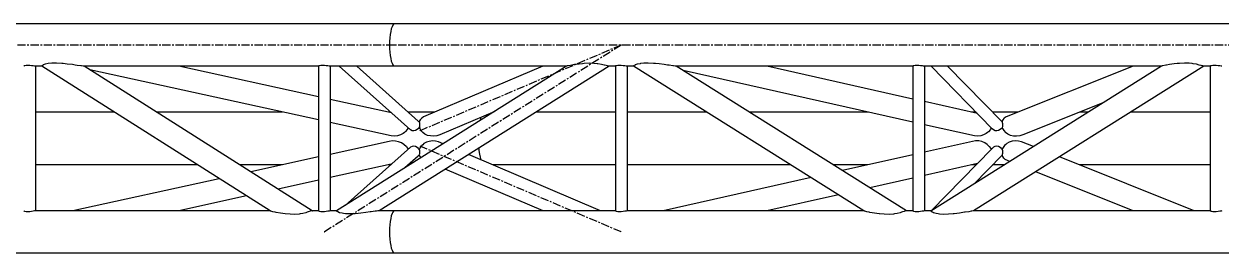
# Model space of a CAD drawing. Header units: millimetres. Extents: x 5143 to 30813, y 232 to 21408.
# Drawn here: x 7217 to 8372, y 9070 to 9291 of the extents above; entities that cross this region are included whole.
import ezdxf

# ---------------------------------------------------------------- set-up
doc = ezdxf.new("R2010")
doc.units = ezdxf.units.MM
doc.header["$LTSCALE"] = 0.25
doc.linetypes.add('CENTER', pattern=[50.8, 31.75, -6.35, 6.35, -6.35])
doc.linetypes.add('XKITLINE00', pattern=[0])

msp = doc.modelspace()

# ---------------------------------------------------------------- linework, layer by layer
at = {"color": 8, "linetype": 'XKITLINE00'}
for p, q in [((7574.7, 9290.6), (6241.2, 9290.6)), ((7574.7, 9290.6), (7573.8, 9290.3)), ((7574.7, 9290.6), (7573.8, 9290.3)), ((9008.6, 9290.6), (7574.7, 9290.6)), ((7570.6, 9280.4), (7570.2, 9277.2)), ((7571.1, 9283.3), (7570.6, 9280.4)), ((7571.6, 9285.8), (7571.1, 9283.3)), ((7572.3, 9287.9), (7571.6, 9285.8)), ((7572.3, 9287.9), (7571.6, 9285.8)), ((7573, 9289.4), (7572.3, 9287.9)), ((7573, 9289.4), (7572.3, 9287.9)), ((7573.8, 9290.3), (7573, 9289.4)), ((7573.8, 9290.3), (7573, 9289.4)), ((7570.2, 9277.2), (7570, 9273.8)), ((7570, 9273.8), (7570, 9270.3)), ((7570, 9270.3), (7570, 9266.7)), ((7570, 9266.7), (7570.2, 9263.3)), ((7570.2, 9263.3), (7570.6, 9260.1)), ((7570.6, 9260.1), (7571.1, 9257.2)), ((7571.1, 9257.2), (7571.6, 9254.7)), ((7217.6, 9250.1), (7217.3, 9250)), ((7217.8, 9250.1), (7217.6, 9250.1)), ((7218.4, 9250.3), (7217.8, 9250.1)), ((7219.6, 9250.6), (7218.4, 9250.3)), ((7221.2, 9250.6), (7219.6, 9250.6)), ((7223, 9250.6), (7221.2, 9250.6)), ((7224.7, 9250.4), (7223, 9250.6)), ((7226.3, 9250.1), (7224.7, 9250.4)), ((7227.6, 9250), (7226.3, 9250.1)), ((7228.4, 9249.9), (7227.6, 9250)), ((7234.7, 9250), (7227.9, 9250)), ((7228.2, 9250), (7228.1, 9249.9)), ((7228.6, 9250), (7228.4, 9249.9)), ((7228.4, 9249.9), (7228.4, 9249.9)), ((7228.7, 9250), (7228.7, 9110.6)), ((7234.6, 9250.1), (7234.7, 9249.9)), ((7234.7, 9250.1), (7234.6, 9250.1)), ((7234.9, 9250.6), (7234.7, 9250.1)), ((7454.7, 9110.6), (7234.7, 9249.9)), ((7235.9, 9251), (7234.9, 9250.6)), ((7236.1, 9251.2), (7235.9, 9251)), ((7238, 9251.9), (7236.1, 9251.2)), ((7240.9, 9252.4), (7238, 9251.9)), ((7244.4, 9252.8), (7240.9, 9252.4)), ((7248.8, 9252.9), (7244.4, 9252.8)), ((7253.9, 9252.5), (7248.8, 9252.9)), ((7255.2, 9252.4), (7253.9, 9252.5)), ((7259.1, 9252), (7255.2, 9252.4)), ((7264.2, 9251.4), (7259.1, 9252)), ((7266.8, 9251), (7264.2, 9251.4)), ((7268.7, 9250.7), (7266.8, 9251)), ((7272.3, 9250.2), (7268.7, 9250.7)), ((7272.8, 9250.1), (7272.3, 9250.2)), ((7274.5, 9250), (7272.8, 9250.1)), ((7501.4, 9250), (7274.5, 9250)), ((7275.3, 9249.9), (7274.5, 9250)), ((7275.4, 9250), (7275.3, 9249.9)), ((7495.4, 9110.6), (7275.4, 9250)), ((7501.4, 9198.1), (7281.1, 9246.4)), ((7501.4, 9220.4), (7366.7, 9250)), ((7501.7, 9250.1), (7501.4, 9250)), ((7501.4, 9250), (7501.4, 9110.5)), ((7502, 9250.1), (7501.7, 9250.1)), ((7502.5, 9250.3), (7502, 9250.1)), ((7503.8, 9250.5), (7502.5, 9250.3)), ((7505.4, 9250.6), (7503.8, 9250.5)), ((7507.1, 9250.6), (7505.4, 9250.6)), ((7508.9, 9250.4), (7507.1, 9250.6)), ((7510.5, 9250.1), (7508.9, 9250.4)), ((7511.8, 9250), (7510.5, 9250.1)), ((7512.6, 9249.9), (7511.8, 9250)), ((7574.7, 9250), (7512, 9250)), ((7512.4, 9250), (7512.3, 9249.9)), ((7512.7, 9250), (7512.6, 9249.9)), ((7512.6, 9249.9), (7512.6, 9249.9)), ((7512.8, 9250), (7512.8, 9110.6)), ((7740.6, 9250), (7518.8, 9110.5)), ((7590.2, 9188.6), (7521.4, 9250)), ((7597.6, 9197.1), (7538.4, 9250)), ((7781.6, 9250), (7559.9, 9110.6)), ((7571.6, 9254.7), (7572.3, 9252.7)), ((7571.6, 9254.7), (7572.3, 9252.7)), ((7572.3, 9252.7), (7573, 9251.2)), ((7572.3, 9252.7), (7573, 9251.2)), ((7573, 9251.2), (7573.8, 9250.3)), ((7573, 9251.2), (7573.8, 9250.3)), ((7574.7, 9250), (7573.8, 9250.3)), ((7574.7, 9250), (7573.8, 9250.3)), ((7740.6, 9250), (7574.7, 9250)), ((7717.7, 9250), (7602.8, 9201.1)), ((7741.3, 9250.1), (7740.6, 9250)), ((7741.9, 9250.2), (7741.3, 9250.1)), ((7744.5, 9250.7), (7741.9, 9250.2)), ((7745.6, 9250.9), (7744.5, 9250.7)), ((7748.3, 9251.4), (7745.6, 9250.9)), ((7752.8, 9252), (7748.3, 9251.4)), ((7755.8, 9252.2), (7752.8, 9252)), ((7757.7, 9252.5), (7755.8, 9252.2)), ((7762.5, 9252.7), (7757.7, 9252.5)), ((7767, 9252.6), (7762.5, 9252.7)), ((7770.2, 9252.2), (7767, 9252.6)), ((7770.8, 9252.2), (7770.2, 9252.2)), ((7774.2, 9251.7), (7770.8, 9252.2)), ((7776.8, 9251), (7774.2, 9251.7)), ((7777, 9250.9), (7776.8, 9251)), ((7778.9, 9250.5), (7777, 9250.9)), ((7779.9, 9250.1), (7778.9, 9250.5)), ((7780.4, 9250), (7779.9, 9250.1)), ((7781.3, 9249.9), (7780.4, 9250)), ((7787.7, 9250), (7780.9, 9250)), ((7781.5, 9250), (7781.3, 9249.9)), ((7781.3, 9249.9), (7781.3, 9249.9)), ((7787.9, 9250.1), (7787.6, 9250)), ((7787.6, 9250), (7787.6, 9110.5)), ((7788.3, 9250.1), (7787.9, 9250.1)), ((7788.7, 9250.3), (7788.3, 9250.1)), ((7790, 9250.5), (7788.7, 9250.3)), ((7791.6, 9250.6), (7790, 9250.5)), ((7793.3, 9250.6), (7791.6, 9250.6)), ((7795.1, 9250.4), (7793.3, 9250.6)), ((7796.7, 9250.1), (7795.1, 9250.4)), ((7796.8, 9250.1), (7796.7, 9250.1)), ((7798, 9250), (7796.8, 9250.1)), ((7798.8, 9249.9), (7798, 9250)), ((7805.2, 9250), (7798.3, 9250)), ((7798.6, 9250), (7798.5, 9249.9)), ((7799, 9250), (7798.8, 9249.9)), ((7798.8, 9249.9), (7798.8, 9249.9)), ((7799, 9250), (7799, 9110.6)), ((7805.1, 9250.1), (7805.2, 9249.9)), ((7805.3, 9250.1), (7805.1, 9250.1)), ((8027.2, 9110.6), (7805.2, 9249.9)), ((7805.6, 9250.5), (7805.3, 9250.1)), ((7806.7, 9250.9), (7805.6, 9250.5)), ((7806.8, 9251.1), (7806.7, 9250.9)), ((7808.6, 9251.8), (7806.8, 9251.1)), ((7811.5, 9252.3), (7808.6, 9251.8)), ((7811.8, 9252.4), (7811.5, 9252.3)), ((7815, 9252.8), (7811.8, 9252.4)), ((7819.4, 9252.8), (7815, 9252.8)), ((7824.5, 9252.6), (7819.4, 9252.8)), ((7826.2, 9252.4), (7824.5, 9252.6)), ((7829.7, 9252.1), (7826.2, 9252.4)), ((7834.8, 9251.4), (7829.7, 9252.1)), ((7837.8, 9250.9), (7834.8, 9251.4)), ((7839.4, 9250.8), (7837.8, 9250.9)), ((7843, 9250.2), (7839.4, 9250.8)), ((7843.7, 9250.1), (7843, 9250.2)), ((7845.3, 9250), (7843.7, 9250.1)), ((7846.1, 9249.9), (7845.3, 9250)), ((8074.5, 9250), (7845.4, 9250)), ((7846.2, 9250), (7846.1, 9249.9)), ((8068.2, 9110.6), (7846.2, 9250)), ((8074.4, 9196), (7853, 9245.7)), ((8074.4, 9218.3), (7933.5, 9250)), ((8074.7, 9250.1), (8074.4, 9250)), ((8074.4, 9250), (8074.4, 9110.5)), ((8075.1, 9250.1), (8074.7, 9250.1)), ((8075.5, 9250.3), (8075.1, 9250.1)), ((8076.8, 9250.5), (8075.5, 9250.3)), ((8078.4, 9250.6), (8076.8, 9250.5)), ((8080.1, 9250.6), (8078.4, 9250.6)), ((8081.9, 9250.4), (8080.1, 9250.6)), ((8083.5, 9250.1), (8081.9, 9250.4)), ((8083.6, 9250.1), (8083.5, 9250.1)), ((8084.8, 9250), (8083.6, 9250.1)), ((8085.6, 9249.9), (8084.8, 9250)), ((8314.1, 9250), (8085.1, 9250)), ((8085.4, 9250), (8085.3, 9249.9)), ((8085.8, 9250), (8085.6, 9249.9)), ((8085.6, 9249.9), (8085.6, 9249.9)), ((8085.8, 9250), (8085.8, 9110.6)), ((8314.1, 9250), (8091.7, 9110.4)), ((8092.1, 9250), (8151, 9189.7)), ((8107.9, 9250), (8160.4, 9196.2)), ((8355.1, 9250), (8133, 9110.6)), ((8286.7, 9250), (8164.4, 9201)), ((8314.9, 9250.1), (8314.1, 9250)), ((8315.5, 9250.3), (8314.9, 9250.1)), ((8318.2, 9250.8), (8315.5, 9250.3)), ((8319.1, 9250.9), (8318.2, 9250.8)), ((8322, 9251.5), (8319.1, 9250.9)), ((8326.5, 9252.1), (8322, 9251.5)), ((8329.3, 9252.4), (8326.5, 9252.1)), ((8331.4, 9252.6), (8329.3, 9252.4)), ((8336.3, 9252.9), (8331.4, 9252.6)), ((8340.7, 9252.7), (8336.3, 9252.9)), ((8343.7, 9252.4), (8340.7, 9252.7)), ((8344.5, 9252.3), (8343.7, 9252.4)), ((8347.9, 9251.8), (8344.5, 9252.3)), ((8350.4, 9251), (8347.9, 9251.8)), ((8350.5, 9250.9), (8350.4, 9251)), ((8352.5, 9250.5), (8350.5, 9250.9)), ((8353.4, 9250.1), (8352.5, 9250.5)), ((8354, 9250.1), (8353.4, 9250.1)), ((8354.9, 9249.9), (8354, 9250.1)), ((8361.3, 9250), (8354.5, 9250)), ((8355.1, 9250), (8354.9, 9249.9)), ((8354.9, 9249.9), (8354.9, 9249.9)), ((8361.5, 9250.1), (8361.2, 9250)), ((8361.2, 9250), (8361.2, 9110.5)), ((8361.9, 9250.1), (8361.5, 9250.1)), ((8362.3, 9250.3), (8361.9, 9250.1)), ((8363.6, 9250.5), (8362.3, 9250.3)), ((8365.2, 9250.6), (8363.6, 9250.5)), ((8366.9, 9250.6), (8365.2, 9250.6)), ((8368.7, 9250.4), (8366.9, 9250.6)), ((8370.3, 9250.1), (8368.7, 9250.4)), ((8370.4, 9250.1), (8370.3, 9250.1)), ((8371.5, 9250), (8370.4, 9250.1)), ((8372.4, 9249.9), (8371.5, 9250)), ((7571.7, 9205.1), (7512.8, 9217.9)), ((8136.7, 9204.4), (8085.8, 9215.8)), ((8258.5, 9215.1), (8180.5, 9183.9)), ((7304.6, 9205.7), (7228.7, 9205.7)), ((7466.8, 9205.7), (7345.4, 9205.7)), ((7571, 9205.7), (7568.9, 9205.7)), ((7613.6, 9205.7), (7588, 9205.7)), ((7599.4, 9198.4), (7598.6, 9196.8)), ((7600.6, 9199.6), (7599.4, 9198.4)), ((7600.9, 9199.9), (7600.6, 9199.6)), ((7602.8, 9201.1), (7600.9, 9199.9)), ((7671.3, 9206.4), (7618.5, 9183.9)), ((7657.2, 9198.2), (7657, 9197.4)), ((7657.2, 9198.2), (7657, 9197.4)), ((7657.8, 9200.7), (7657.2, 9198.2)), ((7657.8, 9200.7), (7657.2, 9198.2)), ((7670.1, 9205.7), (7669.6, 9205.7)), ((7787.6, 9205.7), (7711.1, 9205.7)), ((7875.7, 9205.7), (7799, 9205.7)), ((8031.2, 9205.7), (7916.8, 9205.7)), ((8135.4, 9205.7), (8130.8, 9205.7)), ((8176, 9205.7), (8151.2, 9205.7)), ((8161.1, 9198.4), (8160.3, 9196.7)), ((8162.2, 9199.6), (8161.1, 9198.4)), ((8162.5, 9199.9), (8162.2, 9199.6)), ((8164.4, 9201), (8162.5, 9199.9)), ((8243.5, 9205.7), (8235, 9205.7)), ((8361.2, 9205.7), (8284.5, 9205.7)), ((7571.4, 9182.8), (7512.8, 9195.6)), ((7585.2, 9186.9), (7584.2, 9186.2)), ((7587, 9188.9), (7585.2, 9186.9)), ((7587.7, 9190), (7587, 9188.9)), ((7588, 9190.5), (7587.7, 9190)), ((7591.7, 9187.8), (7590.2, 9188.6)), ((7593.4, 9187.6), (7591.7, 9187.8)), ((7595.1, 9188), (7593.4, 9187.6)), ((7596.7, 9188.8), (7595.1, 9188)), ((7597.8, 9189.9), (7596.7, 9188.8)), ((7597.6, 9197.1), (7598, 9196.7)), ((7597.9, 9190), (7597.8, 9189.9)), ((7598.5, 9191), (7597.9, 9190)), ((7598.4, 9196.3), (7598, 9196.7)), ((7598.4, 9196.3), (7598.5, 9196.2)), ((7598.6, 9196.6), (7598.5, 9196.2)), ((7598.5, 9196.2), (7598.7, 9195.4)), ((7598.7, 9191.7), (7598.5, 9191)), ((7598.6, 9196.8), (7598.6, 9196.6)), ((7598.6, 9191.3), (7599, 9190.1)), ((7598.7, 9195.4), (7598.8, 9195)), ((7598.9, 9193.3), (7598.7, 9191.7)), ((7598.8, 9195), (7598.9, 9193.5)), ((7598.9, 9193.5), (7598.9, 9193.3)), ((7599, 9190.1), (7599.1, 9190)), ((7599.1, 9190), (7600.2, 9188)), ((7600.2, 9188), (7601.9, 9186.2)), ((8133.7, 9182.7), (8085.8, 9193.4)), ((8147.3, 9186.8), (8146.3, 9186.1)), ((8149.2, 9188.8), (8147.3, 9186.8)), ((8149.7, 9189.9), (8149.2, 9188.8)), ((8150.2, 9190.5), (8149.7, 9189.9)), ((8150.9, 9189.8), (8151, 9189.7)), ((8152.2, 9188.5), (8151, 9189.7)), ((8153.7, 9187.8), (8152.2, 9188.5)), ((8155.4, 9187.6), (8153.7, 9187.8)), ((8157.1, 9188), (8155.4, 9187.6)), ((8158.7, 9188.8), (8157.1, 9188)), ((8159.8, 9189.9), (8158.7, 9188.8)), ((8160, 9190), (8159.8, 9189.9)), ((8160.4, 9190.7), (8160, 9190)), ((8160.3, 9196.7), (8160.2, 9196.6)), ((8160.2, 9196.6), (8160.2, 9196.4)), ((8160.4, 9196.2), (8160.6, 9195.5)), ((8160.7, 9191.7), (8160.4, 9190.7)), ((8160.5, 9191), (8160.8, 9190.1)), ((8160.6, 9195.5), (8160.8, 9195.1)), ((8160.8, 9193.4), (8160.7, 9191.7)), ((8160.8, 9195.1), (8160.9, 9193.6)), ((8160.9, 9193.6), (8160.8, 9193.4)), ((8160.8, 9190.1), (8160.9, 9189.9)), ((8160.9, 9189.9), (8162, 9187.9)), ((8162, 9187.9), (8163.7, 9186.1)), ((7569.5, 9177.4), (7512.8, 9165)), ((7572.6, 9177.9), (7569.5, 9177.4)), ((7574.5, 9182.6), (7571.4, 9182.8)), ((7575.7, 9177.8), (7572.6, 9177.9)), ((7577.5, 9182.9), (7574.5, 9182.6)), ((7578.7, 9177.2), (7575.7, 9177.8)), ((7580.4, 9183.8), (7577.5, 9182.9)), ((7581.5, 9176.1), (7578.7, 9177.2)), ((7583, 9185.1), (7580.4, 9183.8)), ((7583.8, 9174.6), (7581.5, 9176.1)), ((7584.2, 9186.2), (7583, 9185.1)), ((7601.9, 9186.2), (7601.9, 9186.1)), ((7604, 9184.5), (7601.9, 9186.1)), ((7603, 9175.3), (7602.1, 9174.3)), ((7605.4, 9176.6), (7603, 9175.3)), ((7606.6, 9183.3), (7604, 9184.5)), ((7608.2, 9177.5), (7605.4, 9176.6)), ((7609.5, 9182.7), (7606.6, 9183.3)), ((7611.2, 9177.9), (7608.2, 9177.5)), ((7612.5, 9182.6), (7609.5, 9182.7)), ((7614.2, 9177.8), (7611.2, 9177.9)), ((7615.6, 9183), (7612.5, 9182.6)), ((7617.2, 9177.1), (7614.2, 9177.8)), ((7618.5, 9183.9), (7615.6, 9183)), ((7621.7, 9175.2), (7617.2, 9177.1)), ((8131.8, 9177.5), (8085.8, 9167.2)), ((8134.9, 9178), (8131.8, 9177.5)), ((8136.8, 9182.5), (8133.7, 9182.7)), ((8138, 9177.9), (8134.9, 9178)), ((8139.8, 9182.8), (8136.8, 9182.5)), ((8141, 9177.3), (8138, 9177.9)), ((8142.6, 9183.7), (8139.8, 9182.8)), ((8143.7, 9176.2), (8141, 9177.3)), ((8145.2, 9185.1), (8142.6, 9183.7)), ((8146, 9174.6), (8143.7, 9176.2)), ((8146.3, 9186.1), (8145.2, 9185.1)), ((8163.7, 9186.1), (8163.7, 9186)), ((8165.9, 9184.4), (8163.7, 9186)), ((8164.9, 9175.3), (8163.9, 9174.4)), ((8167.3, 9176.7), (8164.9, 9175.3)), ((8168.5, 9183.3), (8165.9, 9184.4)), ((8170.1, 9177.6), (8167.3, 9176.7)), ((8171.4, 9182.6), (8168.5, 9183.3)), ((8173.1, 9178), (8170.1, 9177.6)), ((8174.5, 9182.5), (8171.4, 9182.6)), ((8176.2, 9177.8), (8173.1, 9178)), ((8177.5, 9182.9), (8174.5, 9182.5)), ((8179.2, 9177.1), (8176.2, 9177.8)), ((8180.5, 9183.9), (8177.5, 9182.9)), ((8190.7, 9172.5), (8179.2, 9177.1)), ((7590.1, 9171.9), (7527.2, 9115.8)), ((7583.8, 9174.6), (7584.1, 9174.3)), ((7586, 9172.7), (7584.1, 9174.3)), ((7586, 9172.7), (7587.6, 9170.6)), ((7587.6, 9170.6), (7587.6, 9170.5)), ((7587.6, 9170.5), (7587.9, 9170)), ((7591.6, 9172.6), (7590.1, 9171.9)), ((7593.3, 9172.8), (7591.6, 9172.6)), ((7595, 9172.5), (7593.3, 9172.8)), ((7596.6, 9171.7), (7595, 9172.5)), ((7597.7, 9170.6), (7596.6, 9171.7)), ((7597.9, 9163.8), (7597.5, 9163.4)), ((7597.9, 9170.4), (7597.7, 9170.6)), ((7597.9, 9170.4), (7598.6, 9169.3)), ((7598.5, 9164.3), (7597.9, 9163.8)), ((7598.7, 9165.1), (7598.5, 9164.4)), ((7598.5, 9164.4), (7598.8, 9163.7)), ((7599.2, 9170.5), (7598.6, 9169.3)), ((7598.6, 9169.3), (7598.7, 9168.9)), ((7598.6, 9169.3), (7598.6, 9169.2)), ((7598.7, 9168.9), (7598.8, 9167.2)), ((7598.8, 9165.5), (7598.7, 9165.1)), ((7598.8, 9167.2), (7598.9, 9167)), ((7598.9, 9167), (7598.8, 9165.5)), ((7598.8, 9163.7), (7599, 9162.9)), ((7599.6, 9171.5), (7599.2, 9170.5)), ((7601.1, 9173.5), (7599.6, 9171.5)), ((7602.1, 9174.3), (7601.1, 9173.5)), ((7773.4, 9110.6), (7646.1, 9164.8)), ((7655.9, 9170.9), (7656.1, 9168.7)), ((7655.9, 9170.9), (7656.1, 9168.7)), ((7656.1, 9168.7), (7656.6, 9165.3)), ((7656.1, 9168.7), (7656.6, 9165.3)), ((7656.6, 9165.3), (7657.2, 9162.3)), ((7656.6, 9165.3), (7657.2, 9162.3)), ((8074.4, 9164.6), (8006.5, 9149.4)), ((8150.9, 9170.8), (8092.3, 9110.8)), ((8160.4, 9164.3), (8133.1, 9136.4)), ((8146, 9174.6), (8146.2, 9174.4)), ((8148.1, 9172.7), (8146.2, 9174.4)), ((8148.1, 9172.7), (8149.6, 9170.6)), ((8149.6, 9170.6), (8150.1, 9169.9)), ((8152.1, 9171.9), (8150.9, 9170.8)), ((8150.9, 9170.8), (8150.9, 9170.7)), ((8153.6, 9172.7), (8152.1, 9171.9)), ((8155.3, 9172.9), (8153.6, 9172.7)), ((8157.1, 9172.5), (8155.3, 9172.9)), ((8158.6, 9171.7), (8157.1, 9172.5)), ((8159.8, 9170.6), (8158.6, 9171.7)), ((8159.9, 9170.4), (8159.8, 9170.6)), ((8159.9, 9170.4), (8160.4, 9169.6)), ((8160.3, 9164.2), (8160.5, 9163.8)), ((8160.4, 9169.6), (8160.7, 9168.8)), ((8160.6, 9165.1), (8160.4, 9164.3)), ((8161, 9170.6), (8160.5, 9169.4)), ((8160.5, 9163.8), (8160.7, 9163)), ((8160.8, 9165.4), (8160.6, 9165.1)), ((8160.7, 9168.8), (8160.8, 9167.2)), ((8160.8, 9167.2), (8160.8, 9167)), ((8160.8, 9167), (8160.8, 9165.4)), ((8161.4, 9171.5), (8161, 9170.6)), ((8162.9, 9173.6), (8161.4, 9171.5)), ((8163.9, 9174.4), (8162.9, 9173.6)), ((7384.8, 9154.9), (7228.7, 9154.9)), ((7466.7, 9154.9), (7425.6, 9154.9)), ((7501.4, 9162.5), (7436.1, 9148.2)), ((7571.6, 9155.5), (7512.8, 9142.6)), ((7571, 9154.9), (7569, 9154.9)), ((7597.5, 9163.4), (7584.8, 9152)), ((7589.4, 9154.9), (7588, 9154.9)), ((7599, 9162.9), (7600, 9161.6)), ((7657.2, 9162.3), (7657.9, 9159.8)), ((7657.2, 9162.3), (7657.9, 9159.8)), ((7787.6, 9154.9), (7669.4, 9154.9)), ((7956.7, 9154.9), (7799, 9154.9)), ((8031.1, 9154.9), (7997.7, 9154.9)), ((8136.7, 9156.1), (8085.8, 9144.7)), ((8135.4, 9154.9), (8131, 9154.9)), ((8162.5, 9154.9), (8151.2, 9154.9)), ((8160.7, 9163), (8161.8, 9161.3)), ((8162.3, 9160.9), (8161.8, 9161.3)), ((8163.5, 9160), (8162.3, 9160.9)), ((8165.6, 9159.1), (8163.5, 9160)), ((8167.8, 9158.2), (8165.6, 9159.1)), ((8345.6, 9110.6), (8215.8, 9162.5)), ((8361.2, 9154.9), (8234.9, 9154.9)), ((7405.8, 9141.5), (7264.5, 9110.6)), ((7717.9, 9110.6), (7623.7, 9150.7)), ((7976.3, 9142.6), (7833.8, 9110.6)), ((8074.4, 9142.2), (8032.9, 9132.8)), ((8286.8, 9110.6), (8192.9, 9148.2)), ((7501.4, 9140.1), (7462.4, 9131.5)), ((7432.1, 9124.9), (7366.8, 9110.6)), ((8002.6, 9126), (7933.7, 9110.6)), ((7217.6, 9110.3), (7217.3, 9110.5)), ((7217.8, 9110.3), (7217.6, 9110.3)), ((7218.4, 9110), (7217.8, 9110.3)), ((7219.6, 9109.8), (7218.4, 9110)), ((7221.2, 9109.7), (7219.6, 9109.8)), ((7223, 9109.7), (7221.2, 9109.7)), ((7224.7, 9109.9), (7223, 9109.7)), ((7226.3, 9110.3), (7224.7, 9109.9)), ((7227.6, 9110.5), (7226.3, 9110.3)), ((7228.4, 9110.6), (7227.6, 9110.5)), ((7454.7, 9110.6), (7228.1, 9110.6)), ((7228.3, 9110.6), (7228.2, 9110.6)), ((7228.7, 9110.6), (7228.4, 9110.7)), ((7228.4, 9110.7), (7228.4, 9110.6)), ((7455.2, 9110.3), (7454.7, 9110.6)), ((7455.4, 9110.3), (7455.2, 9110.3)), ((7457.3, 9109.7), (7455.4, 9110.3)), ((7459.6, 9109.3), (7457.3, 9109.7)), ((7460.5, 9109.1), (7459.6, 9109.3)), ((7464.7, 9108.3), (7460.5, 9109.1)), ((7469.2, 9107.7), (7464.7, 9108.3)), ((7474.1, 9107.3), (7469.2, 9107.7)), ((7478.7, 9107.2), (7474.1, 9107.3)), ((7482.8, 9107.5), (7478.7, 9107.2)), ((7483.6, 9107.7), (7482.8, 9107.5)), ((7486.4, 9108.1), (7483.6, 9107.7)), ((7489.3, 9108.8), (7486.4, 9108.1)), ((7490.4, 9109.3), (7489.3, 9108.8)), ((7491.6, 9109.5), (7490.4, 9109.3)), ((7493.4, 9110.2), (7491.6, 9109.5)), ((7493.5, 9110.3), (7493.4, 9110.2)), ((7494.7, 9110.5), (7493.5, 9110.3)), ((7495, 9110.7), (7494.7, 9110.5)), ((7501.4, 9110.6), (7494.9, 9110.6)), ((7495.4, 9110.6), (7495, 9110.7)), ((7495.4, 9110.6), (7495.5, 9110.6)), ((7501.7, 9110.3), (7501.4, 9110.5)), ((7502, 9110.3), (7501.7, 9110.3)), ((7502.5, 9110), (7502, 9110.3)), ((7503.8, 9109.8), (7502.5, 9110)), ((7505.4, 9109.7), (7503.8, 9109.8)), ((7507.1, 9109.7), (7505.4, 9109.7)), ((7508.9, 9109.9), (7507.1, 9109.7)), ((7510.5, 9110.3), (7508.9, 9109.9)), ((7511.8, 9110.4), (7510.5, 9110.3)), ((7512.6, 9110.6), (7511.8, 9110.4)), ((7518.9, 9110.6), (7512.3, 9110.6)), ((7512.4, 9110.6), (7512.4, 9110.6)), ((7512.8, 9110.6), (7512.6, 9110.7)), ((7512.6, 9110.7), (7512.6, 9110.6)), ((7519.1, 9110.4), (7518.8, 9110.5)), ((7519.1, 9110.4), (7519, 9110.1)), ((7520.1, 9109.6), (7519, 9110.1)), ((7521.7, 9108.8), (7520.1, 9109.6)), ((7524.3, 9108.3), (7521.7, 9108.8)), ((7525.5, 9108.1), (7524.3, 9108.3)), ((7527.6, 9107.8), (7525.5, 9108.1)), ((7531.8, 9107.6), (7527.6, 9107.8)), ((7536.8, 9107.8), (7531.8, 9107.6)), ((7539.6, 9108.1), (7536.8, 9107.8)), ((7542.1, 9108.3), (7539.6, 9108.1)), ((7547.2, 9108.9), (7542.1, 9108.3)), ((7551.3, 9109.6), (7547.2, 9108.9)), ((7552.1, 9109.7), (7551.3, 9109.6)), ((7555.9, 9110.2), (7552.1, 9109.7)), ((7557.2, 9110.4), (7555.9, 9110.2)), ((7558.5, 9110.5), (7557.2, 9110.4)), ((7559.8, 9110.7), (7558.5, 9110.5)), ((7574.6, 9110.6), (7559, 9110.6)), ((7559.9, 9110.7), (7559.8, 9110.6)), ((7559.9, 9110.7), (7559.8, 9110.7)), ((7571.6, 9105.8), (7571.1, 9103.3)), ((7572.3, 9107.9), (7571.6, 9105.8)), ((7572.3, 9107.9), (7571.6, 9105.8)), ((7573, 9109.4), (7572.3, 9107.9)), ((7573, 9109.4), (7572.3, 9107.9)), ((7573.8, 9110.3), (7573, 9109.4)), ((7573.8, 9110.3), (7573, 9109.4)), ((7574.6, 9110.6), (7573.8, 9110.3)), ((7574.6, 9110.6), (7573.8, 9110.3)), ((7787.6, 9110.6), (7574.6, 9110.6)), ((7787.9, 9110.3), (7787.6, 9110.5)), ((7788.3, 9110.3), (7787.9, 9110.3)), ((7788.7, 9110), (7788.3, 9110.3)), ((7790, 9109.8), (7788.7, 9110)), ((7791.6, 9109.6), (7790, 9109.8)), ((7793.3, 9109.7), (7791.6, 9109.6)), ((7795.1, 9109.9), (7793.3, 9109.7)), ((7796.7, 9110.2), (7795.1, 9109.9)), ((7796.8, 9110.3), (7796.7, 9110.2)), ((7798, 9110.4), (7796.8, 9110.3)), ((7798.8, 9110.6), (7798, 9110.4)), ((8027.3, 9110.6), (7798.6, 9110.6)), ((7799, 9110.6), (7798.8, 9110.7)), ((7798.8, 9110.7), (7798.8, 9110.6)), ((8027.8, 9110.3), (8027.2, 9110.6)), ((8028.1, 9110.3), (8027.8, 9110.3)), ((8029.9, 9109.7), (8028.1, 9110.3)), ((8032.4, 9109.3), (8029.9, 9109.7)), ((8033.1, 9109.1), (8032.4, 9109.3)), ((8037.3, 9108.3), (8033.1, 9109.1)), ((8041.9, 9107.7), (8037.3, 9108.3)), ((8042.4, 9107.7), (8041.9, 9107.7)), ((8046.9, 9107.3), (8042.4, 9107.7)), ((8051.5, 9107.2), (8046.9, 9107.3)), ((8055.7, 9107.5), (8051.5, 9107.2)), ((8056.8, 9107.7), (8055.7, 9107.5)), ((8059.3, 9108), (8056.8, 9107.7)), ((8062.3, 9108.7), (8059.3, 9108)), ((8063.6, 9109.3), (8062.3, 9108.7)), ((8064.6, 9109.5), (8063.6, 9109.3)), ((8066.3, 9110.1), (8064.6, 9109.5)), ((8066.5, 9110.3), (8066.3, 9110.1)), ((8067.6, 9110.5), (8066.5, 9110.3)), ((8067.9, 9110.7), (8067.6, 9110.5)), ((8074.4, 9110.6), (8067.8, 9110.6)), ((8068.2, 9110.6), (8067.9, 9110.7)), ((8068.2, 9110.6), (8068.3, 9110.6)), ((8074.7, 9110.3), (8074.4, 9110.5)), ((8075.1, 9110.3), (8074.7, 9110.3)), ((8075.5, 9110), (8075.1, 9110.3)), ((8076.8, 9109.8), (8075.5, 9110)), ((8078.4, 9109.6), (8076.8, 9109.8)), ((8080.1, 9109.7), (8078.4, 9109.6)), ((8081.9, 9109.9), (8080.1, 9109.7)), ((8083.5, 9110.2), (8081.9, 9109.9)), ((8083.6, 9110.3), (8083.5, 9110.2)), ((8084.8, 9110.4), (8083.6, 9110.3)), ((8085.6, 9110.6), (8084.8, 9110.4)), ((8092, 9110.6), (8085.4, 9110.6)), ((8085.8, 9110.6), (8085.6, 9110.7)), ((8085.6, 9110.7), (8085.6, 9110.6)), ((8092.1, 9110.3), (8091.7, 9110.4)), ((8092.1, 9110.3), (8092, 9110)), ((8092.9, 9109.4), (8092, 9110)), ((8093.4, 9109.3), (8092.9, 9109.4)), ((8094.4, 9108.6), (8093.4, 9109.3)), ((8096.8, 9107.9), (8094.4, 9108.6)), ((8098.8, 9107.7), (8096.8, 9107.9)), ((8100, 9107.4), (8098.8, 9107.7)), ((8104.1, 9107.1), (8100, 9107.4)), ((8108.9, 9107.3), (8104.1, 9107.1)), ((8113.2, 9107.7), (8108.9, 9107.3)), ((8114.2, 9107.7), (8113.2, 9107.7)), ((8119.3, 9108.3), (8114.2, 9107.7)), ((8124.3, 9109.2), (8119.3, 9108.3)), ((8124.8, 9109.3), (8124.3, 9109.2)), ((8128.3, 9109.8), (8124.8, 9109.3)), ((8130.6, 9110.3), (8128.3, 9109.8)), ((8131.3, 9110.3), (8130.6, 9110.3)), ((8132.9, 9110.6), (8131.3, 9110.3)), ((8361.2, 9110.6), (8132.7, 9110.6)), ((8133, 9110.7), (8132.9, 9110.6)), ((8133, 9110.7), (8133, 9110.6)), ((8361.5, 9110.3), (8361.2, 9110.5)), ((8361.9, 9110.3), (8361.5, 9110.3)), ((8362.3, 9110), (8361.9, 9110.3)), ((8363.6, 9109.8), (8362.3, 9110)), ((8365.2, 9109.6), (8363.6, 9109.8)), ((8366.9, 9109.7), (8365.2, 9109.6)), ((8368.7, 9109.9), (8366.9, 9109.7)), ((8370.3, 9110.2), (8368.7, 9109.9)), ((8370.4, 9110.3), (8370.3, 9110.2)), ((8371.5, 9110.4), (8370.4, 9110.3)), ((8372.4, 9110.6), (8371.5, 9110.4)), ((7570.3, 9097.2), (7570, 9093.8)), ((7570.6, 9100.4), (7570.3, 9097.2)), ((7571.1, 9103.3), (7570.6, 9100.4)), ((7570, 9093.8), (7570, 9090.3)), ((7570, 9090.3), (7570, 9086.7)), ((7570, 9086.7), (7570.3, 9083.3)), ((7570.3, 9083.3), (7570.6, 9080.1)), ((7570.6, 9080.1), (7571.1, 9077.2)), ((7571.1, 9077.2), (7571.6, 9074.7)), ((7571.6, 9074.7), (7572.3, 9072.7)), ((7571.6, 9074.7), (7572.3, 9072.7)), ((7572.3, 9072.7), (7573, 9071.2)), ((7572.3, 9072.7), (7573, 9071.2)), ((7573, 9071.2), (7573.8, 9070.3)), ((7573, 9071.2), (7573.8, 9070.3)), ((7574.6, 9070), (6252.7, 9070)), ((7574.6, 9070), (7573.8, 9070.3)), ((7574.6, 9070), (7573.8, 9070.3)), ((9008.6, 9070), (7574.6, 9070))]:
    msp.add_line(p, q, dxfattribs=at)
at = {"color": 8, "linetype": 'CENTER'}
for p, q in [((7574.7, 9270.3), (6217.4, 9270.3)), ((7793.3, 9270.3), (7507.1, 9090.3)), ((9008.6, 9270.3), (7574.7, 9270.3)), ((7793.3, 9270.3), (7599.5, 9187.8)), ((7793.3, 9090.3), (7599.5, 9172.8))]:
    msp.add_line(p, q, dxfattribs=at)
at = {"color": 8, "linetype": 'XKITLINE00'}
for centre in [(7574.7, 9270.3), (7574.7, 9270.3), (7793.3, 9270.3), (7793.3, 9270.3), (7599.5, 9187.8), (7599.5, 9172.8), (7507.1, 9090.3), (7793.3, 9090.3)]:
    msp.add_circle(centre, 0.05, dxfattribs=at)

doc.saveas('drawing.dxf')
